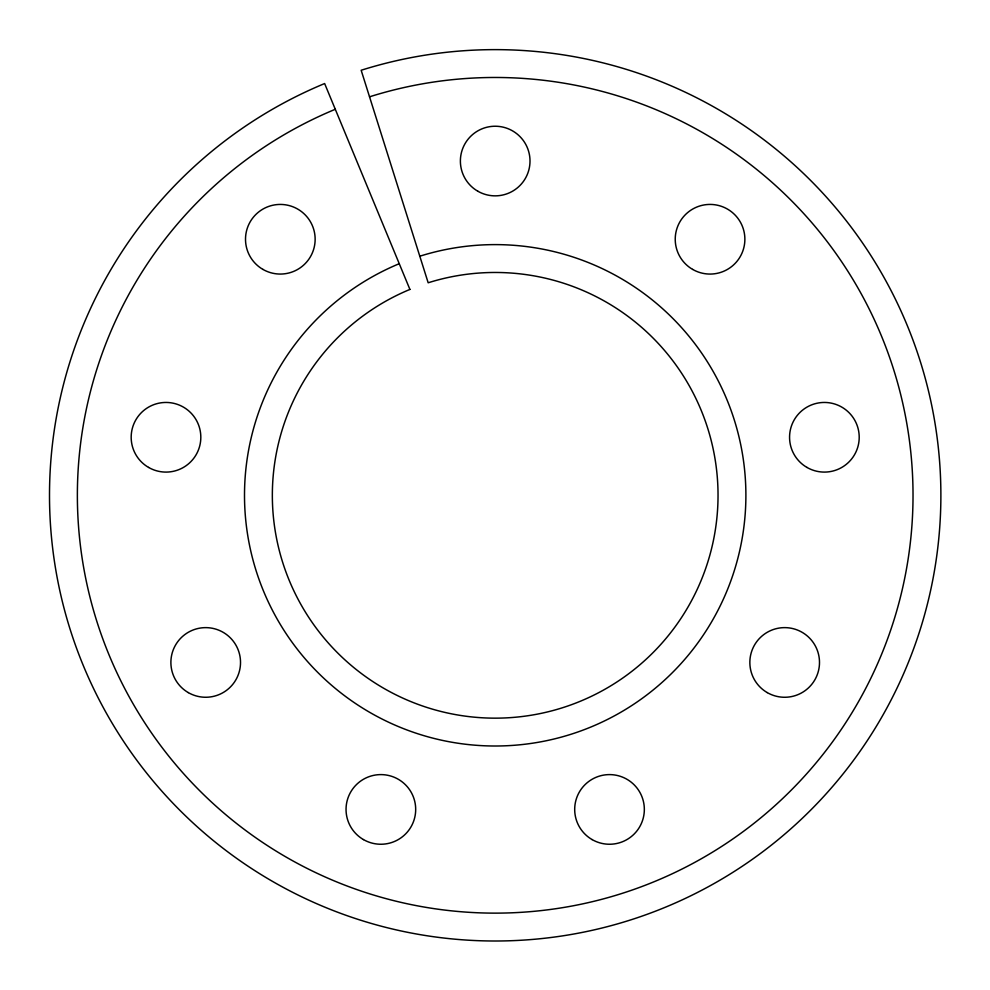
<?xml version="1.0" encoding="UTF-8"?>
<svg xmlns="http://www.w3.org/2000/svg" width="990" height="990" viewBox="0 0 990 990"><rect width="100%" height="100%" fill="white"/><g stroke="black" fill="none" stroke-linecap="round" stroke-linejoin="round"><path stroke-width="1.49" d="M369.542 96.81A417.842 417.842 0 0 1 905.578 573.841A417.842 417.842 0 0 1 231.301 819.262A417.842 417.842 0 0 1 335.288 109.284M419.81 256.212A250.705 250.705 0 0 1 741.423 542.433A250.705 250.705 0 0 1 336.86 689.684A250.705 250.705 0 0 1 399.255 263.699M409.91 289.427L324.633 83.544A445.698 445.698 0 0 0 213.704 840.869A445.698 445.698 0 0 0 932.939 579.088A445.698 445.698 0 0 0 361.164 70.253L428.175 282.781A222.849 222.849 0 0 1 714.062 537.199A222.849 222.849 0 0 1 354.445 668.089A222.849 222.849 0 0 1 409.91 289.427M477.786 191.194A34.823 34.823 0 0 0 530.009 161.048A34.823 34.823 0 0 0 477.786 130.89A34.823 34.823 0 0 0 477.786 191.194M806.974 467.429A34.823 34.823 0 0 0 859.209 437.271A34.823 34.823 0 0 0 806.974 407.113A34.823 34.823 0 0 0 806.974 467.429M692.641 269.404A34.823 34.823 0 0 0 744.876 239.246A34.823 34.823 0 0 0 692.641 209.088A34.823 34.823 0 0 0 692.641 269.404M188.298 692.604A34.823 34.823 0 0 0 240.521 662.446A34.823 34.823 0 0 0 188.298 632.288A34.823 34.823 0 0 0 188.298 692.604M767.262 692.604A34.823 34.823 0 0 0 819.497 662.446A34.823 34.823 0 0 0 767.262 632.288A34.823 34.823 0 0 0 767.262 692.604M262.919 269.404A34.823 34.823 0 0 0 315.142 239.246A34.823 34.823 0 0 0 262.919 209.088A34.823 34.823 0 0 0 262.919 269.404M592.107 839.582A34.823 34.823 0 0 0 644.341 809.424A34.823 34.823 0 0 0 592.107 779.266A34.823 34.823 0 0 0 592.107 839.582M363.454 839.582A34.823 34.823 0 0 0 415.689 809.424A34.823 34.823 0 0 0 363.454 779.266A34.823 34.823 0 0 0 363.454 839.582M148.587 467.429A34.823 34.823 0 0 0 200.822 437.271A34.823 34.823 0 0 0 148.587 407.113A34.823 34.823 0 0 0 148.587 467.429"/></g></svg>
